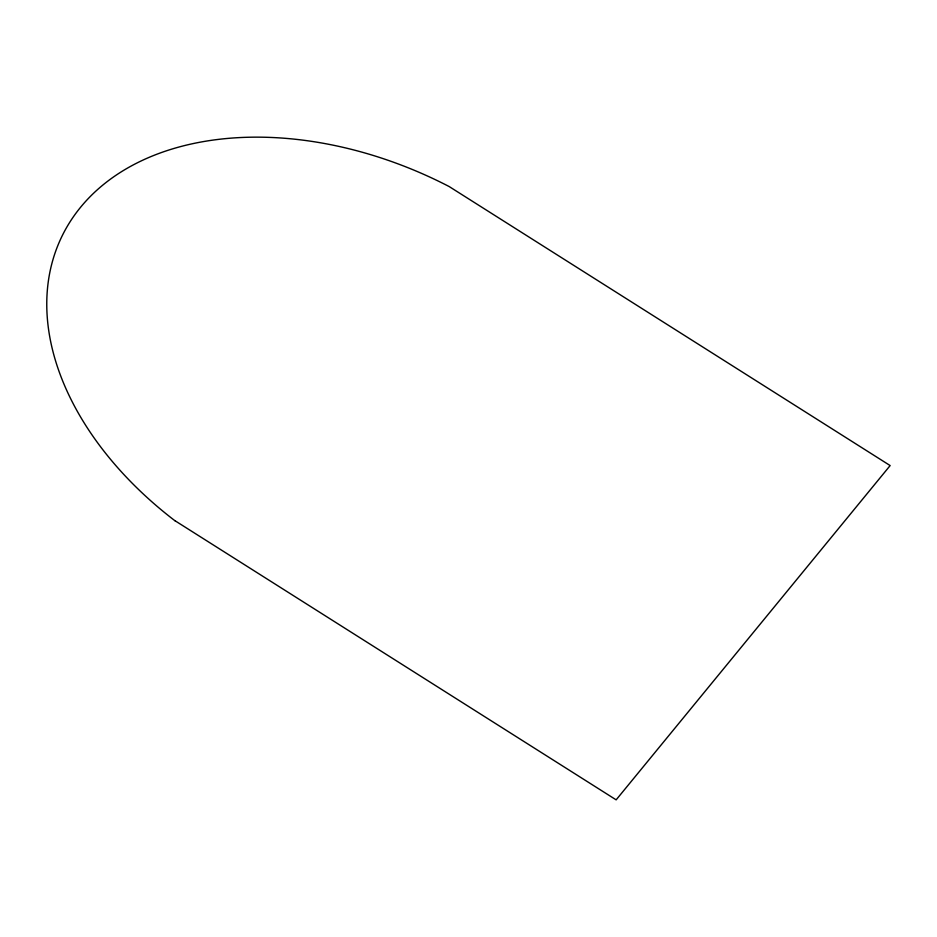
<?xml version="1.0" encoding="UTF-8"?>
<svg xmlns="http://www.w3.org/2000/svg" width="937" height="937" viewBox="0 0 937 937"><rect width="100%" height="100%" fill="white"/><g stroke="black" fill="none" stroke-linecap="round" stroke-linejoin="round"><path stroke-width="1.41" d="M175.137 520.808L616.148 799.847L890.15 465.572L449.139 186.533A315.535 214.796 26.1 0 0 80.617 207.218A315.535 214.796 26.1 0 0 175.09 520.855"/></g></svg>
